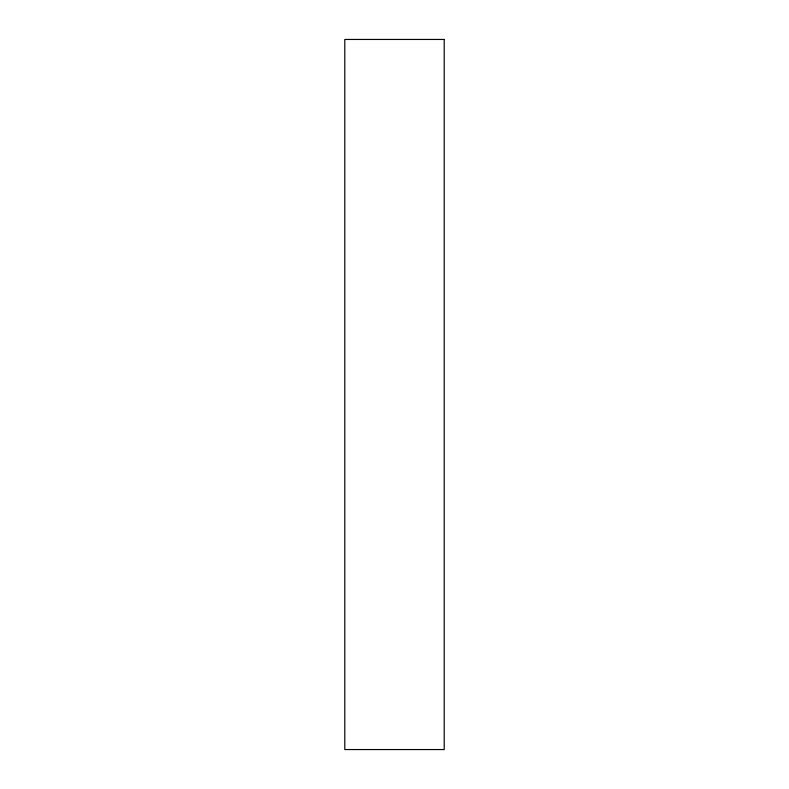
<?xml version="1.0" encoding="UTF-8"?>
<svg xmlns="http://www.w3.org/2000/svg" width="789" height="789" viewBox="0 0 789 789"><rect width="100%" height="100%" fill="white"/><g stroke="black" fill="none" stroke-linecap="round" stroke-linejoin="round"><path stroke-width="1.18" d="M444.207 39.45L344.793 39.45L344.793 749.55L444.207 749.55L444.207 39.45"/></g></svg>
